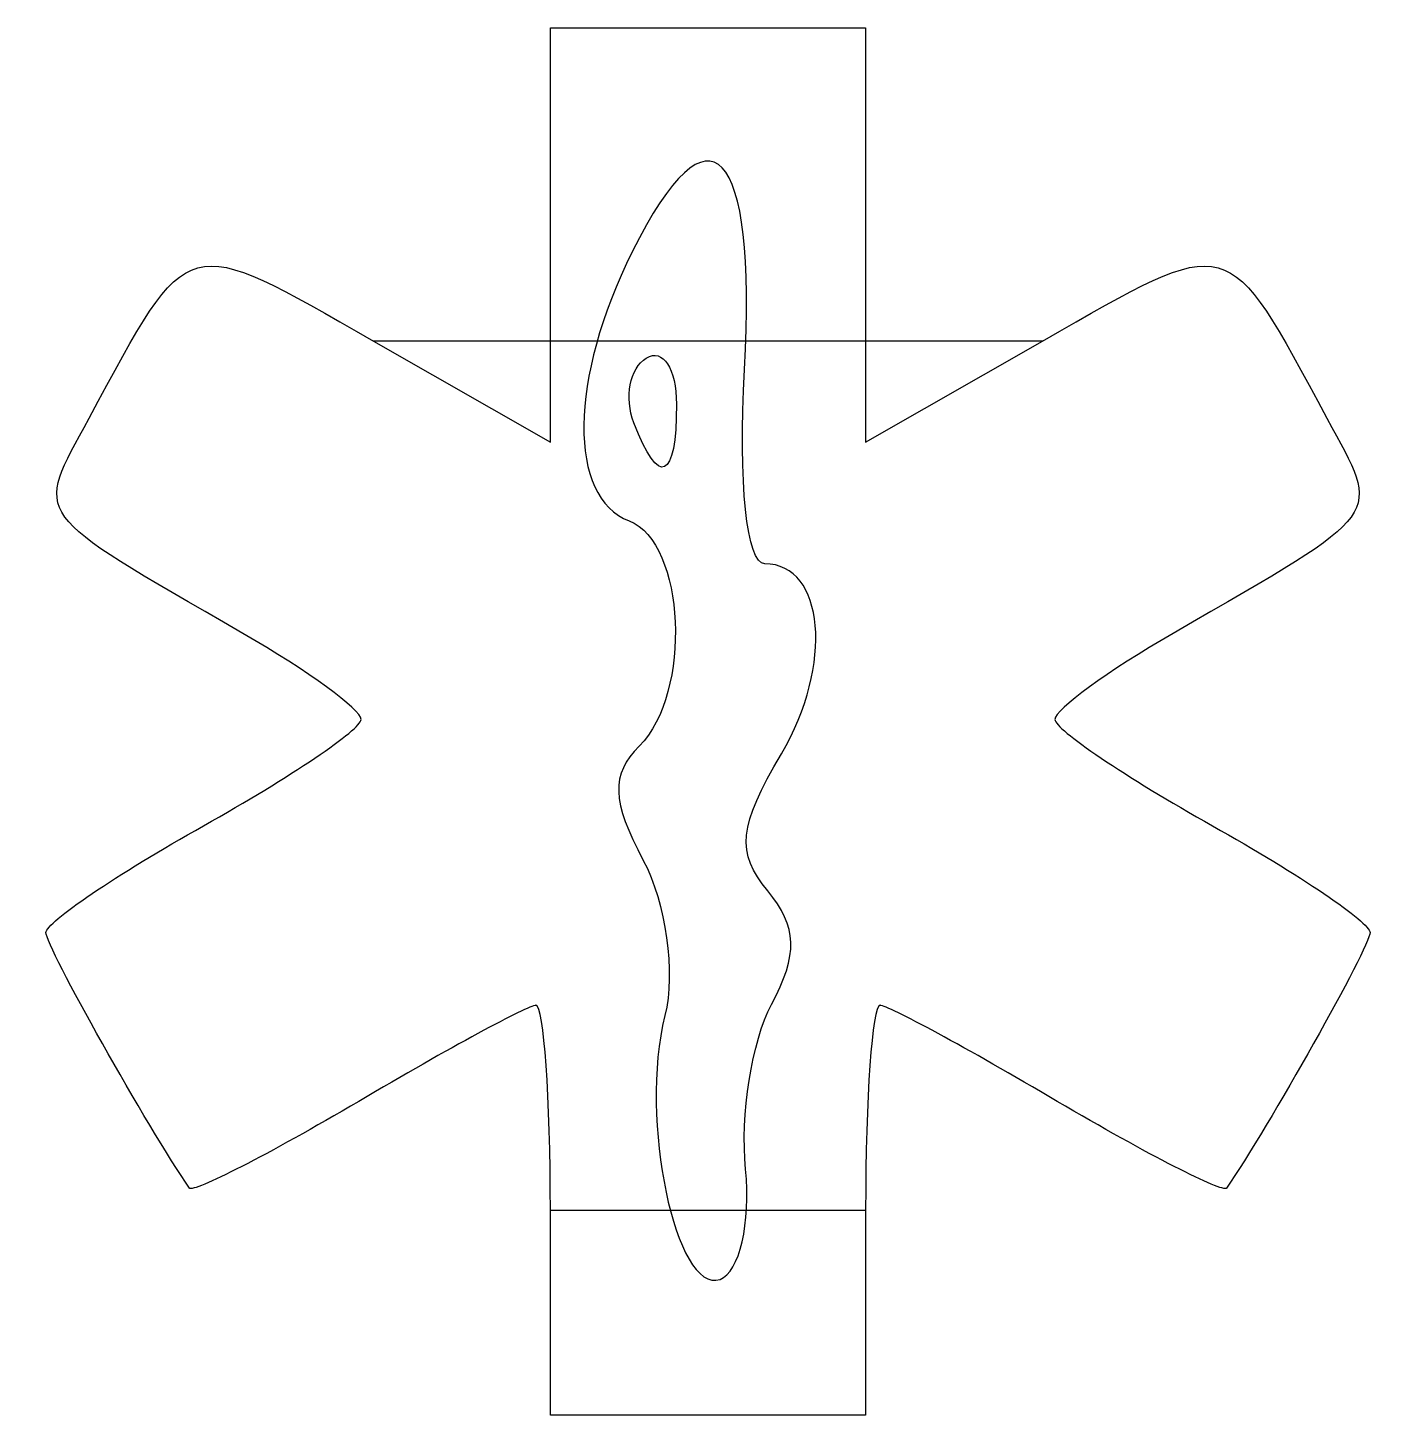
# Model space of a CAD drawing. Extents: x 515 to 549.5, y 113.8 to 149.
import ezdxf

# ---------------------------------------------------------------- set-up
doc = ezdxf.new("R2010")
doc.units = 0
doc.layers.add('Layer_1', color=7, linetype='CONTINUOUS')

msp = doc.modelspace()

# ---------------------------------------------------------------- linework, layer by layer
at = {"layer": 'Layer_1', "color": 7}
for points in [[(523.732152, 141.07062), (528.218216, 138.503956), (528.218216, 143.762668), (528.218216, 149.02138), (532.218216, 149.02138), (536.218216, 149.02138), (536.218216, 143.762668), (536.218216, 138.503956), (540.70428, 141.07062)], [(530.338744, 138.995756), (530.338744, 138.995756)], [(533.17168, 120.06626), (533.171648, 120.06626)], [(536.218216, 119.02138), (536.218216, 113.82138), (532.218216, 113.82138), (528.218216, 113.82138), (528.218216, 119.02138), (528.218216, 119.02138)]]:
    msp.add_lwpolyline(points, close=True, dxfattribs=at)
for points in [[(533.144608, 140.354044), (533.460608, 146.050996), (532.271656, 147.297236), (530.296968, 143.338884)], [(516.513504, 139.11522), (519.102608, 143.906628), (518.880496, 143.84646), (523.732152, 141.07062)], [(540.70428, 141.07062), (545.555936, 143.84646), (545.333824, 143.906628), (547.922928, 139.11522)], [(530.296968, 143.338884), (528.689896, 140.11742), (528.655208, 137.11046), (530.218248, 136.510684)], [(530.653152, 140.642972), (531.073936, 140.903036), (531.418216, 140.374564), (531.418216, 139.468596)], [(530.338744, 138.995756), (530.090888, 139.641668), (530.232368, 140.382916), (530.653152, 140.642972)], [(533.659016, 135.42138), (533.19728, 135.42138), (532.984288, 137.463756), (533.144608, 140.354044)], [(531.418216, 139.468596), (531.418216, 137.53694), (530.973328, 137.342068), (530.338744, 138.995756)], [(520.418216, 133.65694), (514.958016, 136.805996), (515.133288, 136.560988), (516.513504, 139.11522)], [(547.922928, 139.11522), (549.303144, 136.560988), (549.478416, 136.805996), (544.018216, 133.65694)], [(530.218248, 136.510684), (531.644432, 135.963404), (531.815904, 132.139036), (530.474416, 130.797548)], [(534.079312, 130.60166), (535.408472, 132.851756), (535.184392, 135.42138), (533.659016, 135.42138)], [(523.4174, 131.474068), (523.417848, 131.723044), (522.068216, 132.70534), (520.418216, 133.65694)], [(544.018216, 133.65694), (542.368216, 132.70534), (541.018584, 131.723044), (541.019032, 131.474068)], [(519.4174, 128.775228), (521.616952, 130.010612), (523.416952, 131.225092), (523.4174, 131.474068)], [(541.019032, 131.474068), (541.01948, 131.225092), (542.81948, 130.010612), (545.019032, 128.775228)], [(530.474416, 130.797548), (529.749296, 130.072428), (529.772984, 129.400772), (530.576608, 127.89918)], [(533.732232, 127.12498), (532.92648, 128.095852), (532.993064, 128.762788), (534.079312, 130.60166)], [(515.418216, 126.06966), (515.418216, 126.32234), (517.217848, 127.539852), (519.4174, 128.775228)], [(545.019032, 128.775228), (547.218584, 127.539852), (549.018216, 126.32234), (549.018216, 126.06966)], [(530.576608, 127.89918), (531.151928, 126.824188), (531.398616, 125.052084), (531.124816, 123.961164)], [(533.82716, 124.2381), (534.51096, 125.51578), (534.487984, 126.214356), (533.732232, 127.12498)], [(519.060208, 119.58498), (518.025536, 121.075148), (515.418216, 125.717556), (515.418216, 126.06966)], [(549.018216, 126.06966), (549.018216, 125.717556), (546.410896, 121.075148), (545.376224, 119.58498)], [(527.853424, 124.22138), (527.652784, 124.22138), (525.62916, 123.125004), (523.356488, 121.78498)], [(528.218216, 119.02138), (528.218216, 121.88138), (528.054056, 124.22138), (527.853424, 124.22138)], [(531.124816, 123.961164), (530.464784, 121.331396), (531.3964, 116.877452), (532.524496, 117.269428)], [(533.171648, 120.06626), (533.03604, 121.433716), (533.331016, 123.311044), (533.82716, 124.2381)], [(536.583008, 124.22138), (536.382376, 124.22138), (536.218216, 121.88138), (536.218216, 119.02138)], [(541.079944, 121.78498), (538.807272, 123.125004), (536.783648, 124.22138), (536.583008, 124.22138)], [(523.356488, 121.78498), (521.083808, 120.444964), (519.15048, 119.454964), (519.060208, 119.58498)], [(545.376224, 119.58498), (545.285952, 119.454964), (543.352624, 120.444964), (541.079944, 121.78498)], [(532.524496, 117.269428), (533.016064, 117.440228), (533.307296, 118.698796), (533.17168, 120.06626)]]:
    msp.add_open_spline(points, degree=3, dxfattribs=at)

doc.saveas('drawing.dxf')
